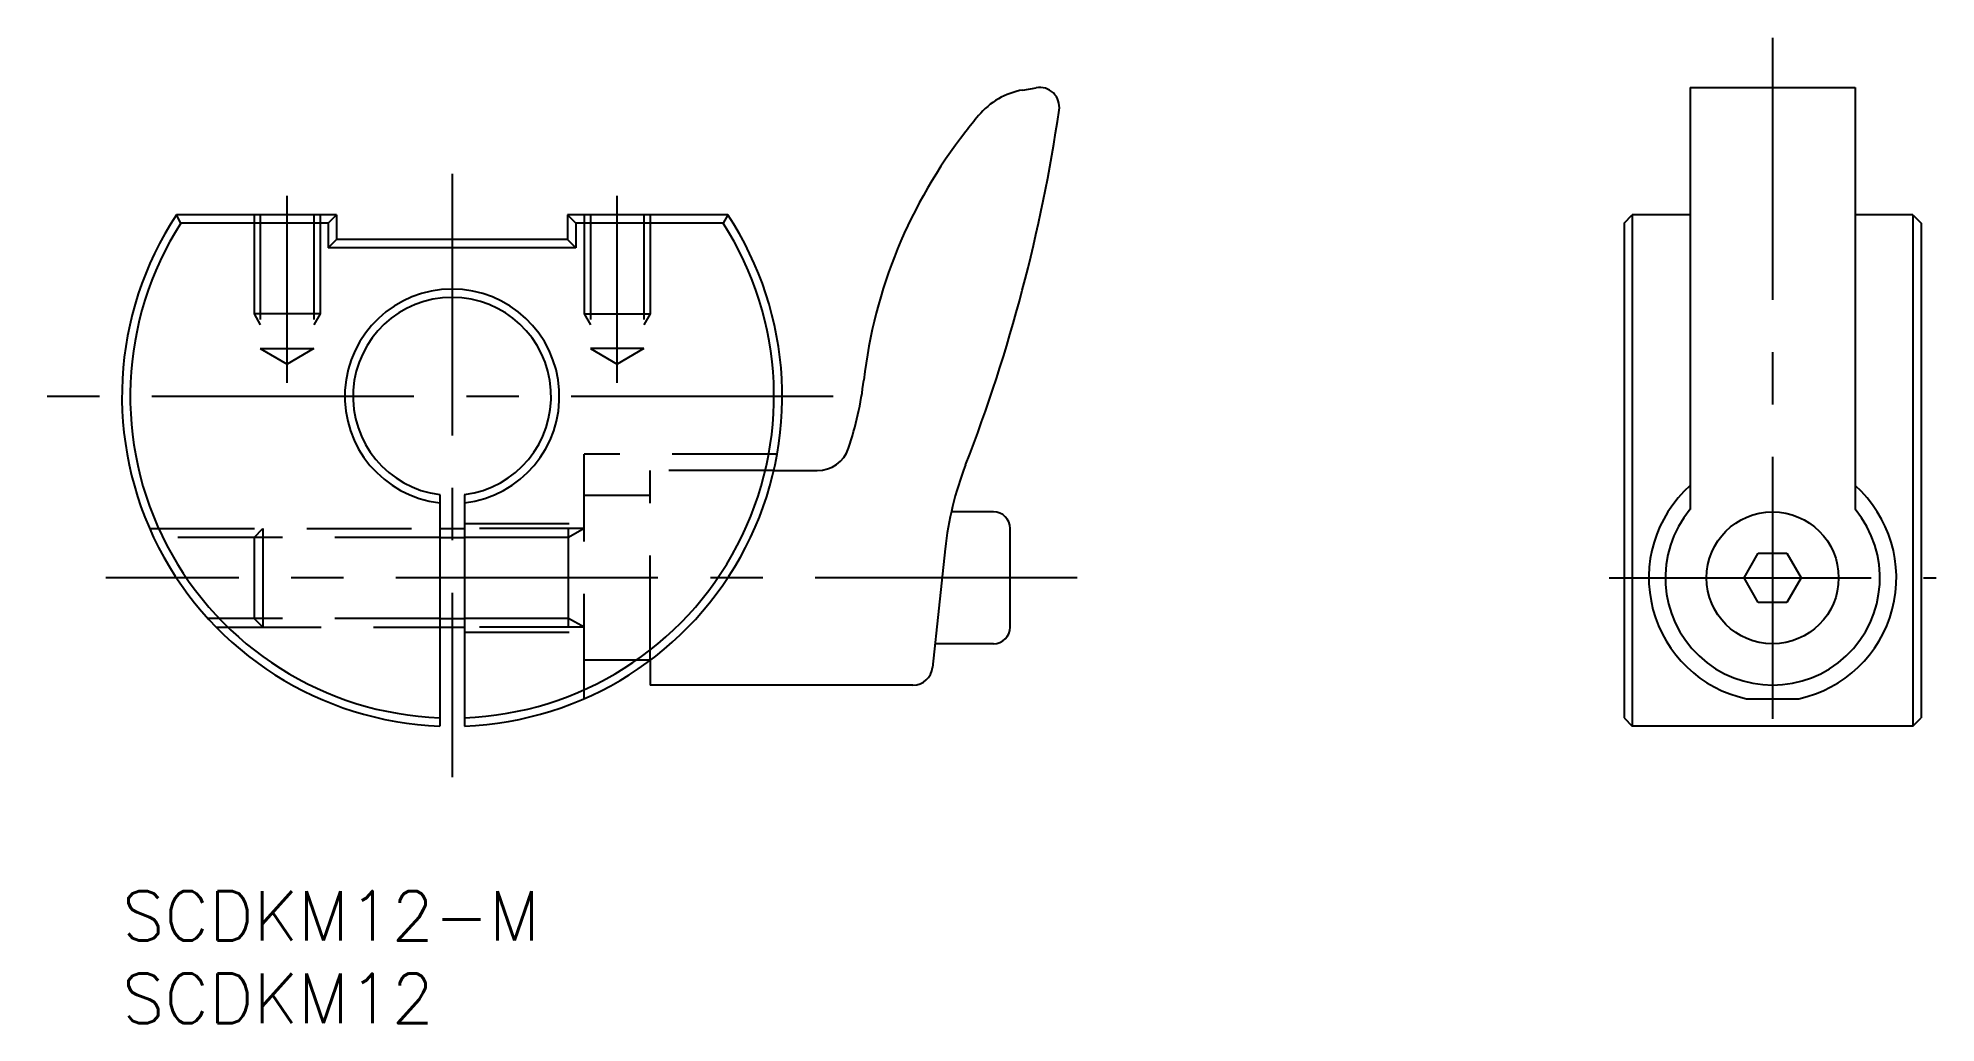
# Model space of a CAD drawing. Extents: x -5 to 110, y -8 to 52.
import ezdxf

# ---------------------------------------------------------------- set-up
doc = ezdxf.new("R2010")
doc.units = 0
doc.header["$LTSCALE"] = 0.5
doc.linetypes.add('CENTER', pattern=[50.8, 31.75, -6.35, 6.35, -6.35])
doc.linetypes.add('DASHED', pattern=[19.05, 12.7, -6.35])
doc.layers.get('0').update_dxf_attribs({"linetype": 'CONTINUOUS'})
for name, color, linetype in [('MSM_CENTER', 1, 'CENTER'), ('MSM_CONTINUOUS', 7, 'CONTINUOUS'), ('MSM_DASHED', 4, 'DASHED'), ('MSM_NARROW', 5, 'CONTINUOUS'), ('MSM_PART_NUMBER', 7, 'CONTINUOUS')]:
    doc.layers.add(name, color=color, linetype=linetype)
doc.styles.get("Standard").update_dxf_attribs({"font": 'txt.shx', "height": 3, "bigfont": 'bigfont.shx'})

# ---------------------------------------------------------------- blocks, each defined once
blk = doc.blocks.new('*U3')
at = {"layer": 'MSM_PART_NUMBER'}
blk.add_text('SCDKM12-M', height=3, dxfattribs=at).set_placement((0, -3))
blk = doc.blocks.new('*U4')
at = {"layer": 'MSM_PART_NUMBER'}
blk.add_text('SCDKM12', height=3, dxfattribs=at).set_placement((0, -8))

msp = doc.modelspace()

# ---------------------------------------------------------------- linework, layer by layer
msp.add_line((108.5, 10), (91.5, 10))
at = {"layer": 'MSM_CENTER'}
for p, q in [((100, 51.72), (100, 7.38)), ((20, 43.49), (20, 6.9)), ((10, 30.81), (10, 42.15)), ((30, 30.81), (30, 42.15)), ((43.09, 29.99), (-5.09, 29.99)), ((57.87, 18.99), (-0.98, 18.99)), ((90.1, 18.99), (109.9, 18.99))]:
    msp.add_line(p, q, dxfattribs=at)
at = {"layer": 'MSM_CONTINUOUS'}
for p, q in [((54.57, 48.56), (55.38, 48.7)), ((95, 48.72), (95, 23.14)), ((95, 48.72), (105, 48.72)), ((105, 48.72), (105, 23.14)), ((13, 40.99), (3.3, 40.99)), ((3.57, 40.49), (3.3, 40.99)), ((12.5, 40.49), (3.57, 40.49)), ((13, 40.99), (12.5, 40.49)), ((12.5, 40.49), (12.5, 38.99)), ((13, 40.99), (13, 39.49)), ((36.7, 40.99), (27, 40.99)), ((27, 40.99), (27, 39.49)), ((27.5, 40.49), (27, 40.99)), ((36.43, 40.49), (27.5, 40.49)), ((27.5, 40.49), (27.5, 38.99)), ((36.7, 40.99), (36.43, 40.49)), ((91, 40.49), (91.5, 40.99)), ((91, 40.49), (91, 10.5)), ((91.5, 40.99), (91.5, 10)), ((95, 40.99), (91.5, 40.99)), ((108.5, 40.99), (105, 40.99)), ((108.5, 40.99), (108.5, 10)), ((108.5, 40.99), (109, 40.49)), ((109, 40.49), (109, 10.5)), ((12.5, 38.99), (13, 39.49)), ((27, 39.49), (13, 39.49)), ((27, 39.49), (27.5, 38.99)), ((27.5, 38.99), (12.5, 38.99)), ((39.49, 25.49), (42.12, 25.49)), ((19.25, 24.03), (19.25, 10)), ((20.75, 24.03), (20.75, 10)), ((19.25, 21.99), (20.75, 21.99)), ((52.8, 22.99), (50.25, 22.99)), ((53.8, 15.99), (53.8, 21.99)), ((49.88, 20.74), (49.11, 13.56)), ((98.27, 18.99), (99.13, 20.49)), ((99.13, 20.49), (100.87, 20.49)), ((100.87, 20.49), (101.73, 18.99)), ((99.13, 17.49), (98.27, 18.99)), ((101.73, 18.99), (100.87, 17.49)), ((100.87, 17.49), (99.13, 17.49)), ((19.25, 15.99), (20.75, 15.99)), ((52.8, 14.99), (49.27, 14.99)), ((32, 13.99), (32, 12.49)), ((47.92, 12.49), (32, 12.49)), ((98.41, 11.66), (101.59, 11.66)), ((91, 10.5), (91.5, 10)), ((108.5, 10), (109, 10.5))]:
    msp.add_line(p, q, dxfattribs=at)
msp.add_circle((100, 18.99), 4, dxfattribs=at)
for centre, radius, start, end in [((55.35, 44.13), 4.5, 100, 140.208), ((55.59, 47.52), 1.2, 351.6349, 100), ((-42.16, 61.89), 100, 338.8628, 351.6349), ((74.75, 27.56), 30, 141.9788, 173.4554), ((82.63, 21.41), 40, 140.208, 141.9788), ((20, 29.99), 20, 146.633, 267.8509), ((20, 29.99), 19.5, 147.421, 267.7958), ((20, 29.99), 20, 272.1491, 33.367), ((20, 29.99), 19.5, 272.2042, 32.579), ((20, 29.99), 6.5, 276.6258, 263.3742), ((20, 29.99), 6, 277.1808, 262.8192), ((25.07, 33.26), 20, 341.2775, 353.4554), ((42.12, 27.49), 2, 270, 341.2775), ((69.76, 18.62), 20, 158.8685, 173.9316), ((100, 18.99), 7.5, 131.8103, 257.7886), ((100, 18.99), 7.5, 282.2114, 48.1897), ((100, 18.99), 6.5, 140.2849, 39.7151), ((52.8, 21.99), 1, 0, 90), ((52.8, 15.99), 1, 270, 0), ((47.92, 13.69), 1.2, 270, 353.9426)]:
    msp.add_arc(centre, radius, start, end, dxfattribs=at)
at = {"layer": 'MSM_DASHED'}
for p, q in [((8, 40.99), (8, 34.99)), ((8.38, 40.99), (8.38, 32.89)), ((11.62, 40.99), (11.62, 32.89)), ((12, 40.99), (12, 34.99)), ((28, 40.99), (28, 34.99)), ((28.38, 40.99), (28.38, 32.89)), ((31.62, 40.99), (31.62, 32.89)), ((32, 40.99), (32, 34.99)), ((12, 34.99), (8, 34.99)), ((8, 34.99), (8.38, 34.33)), ((12, 34.99), (11.62, 34.33)), ((28, 34.99), (32, 34.99)), ((28, 34.99), (28.38, 34.33)), ((32, 34.99), (31.62, 34.33)), ((8.38, 32.89), (11.62, 32.89)), ((8.38, 32.89), (10, 31.95)), ((11.62, 32.89), (10, 31.95)), ((31.62, 32.89), (28.38, 32.89)), ((28.38, 32.89), (30, 31.95)), ((31.62, 32.89), (30, 31.95)), ((39.69, 26.49), (28, 26.49)), ((28, 11.66), (28, 26.49)), ((32, 13.99), (32, 25.49)), ((39.49, 25.49), (32, 25.49)), ((32, 23.99), (28, 23.99)), ((1.67, 21.99), (19.25, 21.99)), ((8, 21.44), (8.54, 21.99)), ((8.54, 21.99), (8.54, 15.99)), ((20.75, 22.29), (28, 22.29)), ((28, 21.99), (20.75, 21.99)), ((28, 21.99), (27.06, 21.44)), ((27.06, 15.99), (27.06, 21.99)), ((19.25, 21.44), (1.92, 21.44)), ((8, 21.44), (8, 16.53)), ((27.06, 21.44), (20.75, 21.44)), ((19.25, 16.53), (5.21, 16.53)), ((8, 16.53), (8.54, 15.99)), ((27.06, 16.53), (20.75, 16.53)), ((28, 15.99), (27.06, 16.53)), ((5.72, 15.99), (19.25, 15.99)), ((28, 15.99), (20.75, 15.99)), ((20.75, 15.69), (28, 15.69)), ((32, 13.99), (28, 13.99))]:
    msp.add_line(p, q, dxfattribs=at)
at = {"layer": 'MSM_NARROW'}
for p, q in [((19.25, 21.44), (20.75, 21.44)), ((19.25, 16.53), (20.75, 16.53))]:
    msp.add_line(p, q, dxfattribs=at)

# ---------------------------------------------------------------- block references
for name in ['*U3', '*U4']:
    msp.add_blockref(name, (0, 0))

doc.saveas('drawing.dxf')
